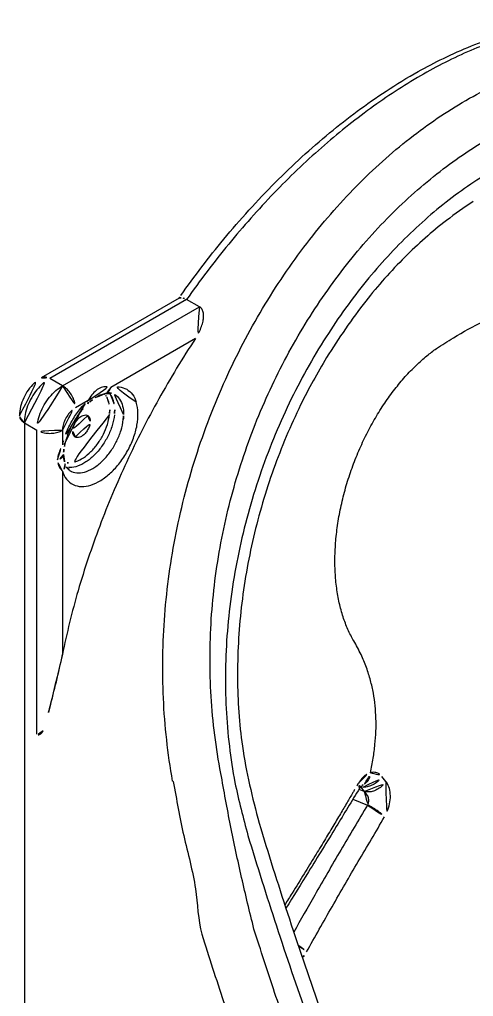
# Model space of a CAD drawing. Extents: x 16296660632 to 16296668616, y -37409619871 to -37409616241.
# Drawn here: x 16296667933.3 to 16296668109.1, y -37409617085.4 to -37409616707.3 of the extents above; entities that cross this region are included whole.
import ezdxf

# ---------------------------------------------------------------- set-up
doc = ezdxf.new("R2010")
doc.units = 0
doc.header["$LTSCALE"] = 10
doc.header["$MEASUREMENT"] = 0
doc.layers.get('0').update_dxf_attribs({"linetype": 'CONTINUOUS'})

msp = doc.modelspace()

# ---------------------------------------------------------------- linework, layer by layer
at = {"linetype": 'Continuous'}
for p, q in [((16296667995.137831, -37409616815.117813), (16296667941.718479, -37409616845.958794)), ((16296667997.976471, -37409616815.650322), (16296667945.045679, -37409616846.209244)), ((16296667949.921431, -37409616849.024239), (16296668002.970949, -37409616818.396767)), ((16296668002.970949, -37409616818.396767), (16296667997.976471, -37409616815.650322)), ((16296668001.43784, -37409616830.676224), (16296667968.603701, -37409616849.632591)), ((16296667949.921431, -37409616849.024239), (16296667945.045679, -37409616846.209244)), ((16296667966.627609, -37409616851.935257), (16296667966.61231, -37409616851.938728)), ((16296667959.79734, -37409616854.716843), (16296667954.94162, -37409616857.520218)), ((16296667959.695419, -37409616856.028503), (16296667959.699169, -37409616856.024971)), ((16296667935.15217, -37409616863.345192), (16296667940.02792, -37409616866.160187)), ((16296667935.15217, -37409616863.345192), (16296667935.15217, -37409617383.331146)), ((16296667940.02792, -37409616983.899277), (16296667940.02792, -37409616866.160187)), ((16296667949.895781, -37409616866.259689), (16296667949.895781, -37409616871.866631)), ((16296667950.980709, -37409616871.122742), (16296667950.97994, -37409616871.126053)), ((16296667950.31637, -37409616875.604317), (16296667950.31637, -37409616875.609451)), ((16296667950.897249, -37409616879.157944), (16296667950.89896, -37409616879.163406)), ((16296667949.89576, -37409616882.035507), (16296667949.89576, -37409616953.078979)), ((16296668075.18712, -37409617002.111511), (16296668073.65255, -37409617000.230263)), ((16296668065.815451, -37409617003.691353), (16296668065.816231, -37409617003.691132)), ((16296668066.770069, -37409617006.034767), (16296668064.81311, -37409617005.221817)), ((16296668064.9529, -37409617004.885307), (16296668064.953211, -37409617004.884804)), ((16296668065.357189, -37409617004.301758), (16296668066.770069, -37409617006.034767)), ((16296668062.433241, -37409617008.970711), (16296668068.0294, -37409617011.283363))]:
    msp.add_line(p, q, dxfattribs=at)
for points, start_tangent, end_tangent in [([(16296668087.694639, -37409616727.406738), (16296668097.437799, -37409616722.303658), (16296668119.50539, -37409616713.412178), (16296668140.96002, -37409616708.504204), (16296668161.28466, -37409616707.67144), (16296668178.641649, -37409616710.465851)], (0.8723749311, 0.4888373754), (0.9657047177, -0.2596428282)), ([(16296668178.61607, -37409616710.578903), (16296668163.16865, -37409616708.183487), (16296668145.598261, -37409616708.717979), (16296668127.11743, -37409616712.417763), (16296668108.0222, -37409616719.223541), (16296668088.618429, -37409616729.026321)], (-0.9689162206, 0.2473890812), (-0.8656260634, -0.5006910408)), ([(16296667992.55267, -37409617001.999428), (16296667989.008711, -37409616969.927032), (16296667989.531851, -37409616937.745247), (16296667993.94253, -37409616905.967537), (16296668002.145901, -37409616874.723), (16296668013.97575, -37409616844.59417), (16296668028.42057, -37409616817.453651), (16296668045.710911, -37409616792.389229), (16296668065.02899, -37409616770.499496), (16296668085.813379, -37409616752.196037), (16296668107.61067, -37409616737.739899), (16296668129.91889, -37409616727.398003), (16296668152.43865, -37409616721.326157), (16296668174.76543, -37409616719.721519), (16296668196.317011, -37409616722.670219), (16296668209.704411, -37409616726.979958)], (-0.1735818585, 0.9848194446), (0.9288849121, -0.3703684924)), ([(16296667995.757759, -37409616814.05957), (16296668012.399521, -37409616792.297493), (16296668032.315889, -37409616770.337471), (16296668053.400471, -37409616751.092148), (16296668075.25104, -37409616734.962257), (16296668087.694639, -37409616727.406738)], (0.5764768372, 0.8171134904), (0.8723749311, 0.4888373754)), ([(16296668088.618429, -37409616729.026321), (16296668069.273849, -37409616741.627823), (16296668050.239599, -37409616756.851898), (16296668031.8188, -37409616774.456146), (16296668014.304779, -37409616794.160217), (16296667997.976471, -37409616815.650337)], (-0.8656260634, -0.5006910408), (-0.5748719271, -0.8182434035)), ([(16296668011.26557, -37409616999.036324), (16296668007.49934, -37409616969.219223), (16296668007.56492, -37409616939.283287), (16296668011.304371, -37409616909.749603), (16296668018.455811, -37409616881.21582), (16296668028.838511, -37409616853.822037), (16296668042.11882, -37409616828.181381), (16296668057.86672, -37409616804.862907), (16296668075.63941, -37409616784.314423), (16296668094.936939, -37409616766.967033), (16296668115.313589, -37409616753.136192), (16296668136.30423, -37409616743.111122), (16296668157.466921, -37409616737.109947), (16296668178.43121, -37409616735.274429), (16296668198.808861, -37409616737.683662), (16296668218.291189, -37409616744.333481), (16296668236.556299, -37409616755.11129), (16296668253.328171, -37409616769.779869), (16296668268.622721, -37409616788.319878), (16296668282.189739, -37409616810.458359), (16296668316.57177, -37409616890.439293)], (-0.1885260768, 0.9820681842), (0.3680239835, -0.9298162978)), ([(16296668191.605909, -37409616749.517998), (16296668182.172581, -37409616748.479446), (16296668172.5849, -37409616748.36187), (16296668162.495859, -37409616749.226471), (16296668152.428749, -37409616751.077278), (16296668142.43284, -37409616753.880043), (16296668132.656191, -37409616757.553596), (16296668122.737909, -37409616762.237038), (16296668112.888201, -37409616767.87178), (16296668103.28026, -37409616774.35833), (16296668093.80871, -37409616781.774773), (16296668084.701441, -37409616789.947731), (16296668075.892321, -37409616798.93409), (16296668067.599489, -37409616808.499809), (16296668059.533529, -37409616819.005203), (16296668051.984739, -37409616830.126503)], (-0.9874103274, 0.1581797883), (-0.5375654712, -0.8432220135)), ([(16296668108.97447, -37409616777.720871), (16296668098.627119, -37409616785.032784), (16296668082.521749, -37409616799.213348), (16296668067.381889, -37409616816.229424), (16296668052.197411, -37409616838.099922)], (-0.8409096165, -0.5411755878), (-0.5340044827, -0.8454816452)), ([(16296667995.055361, -37409616815.058746), (16296667995.757759, -37409616814.05957)], (0.5737254177, 0.8190477062), (0.5764768372, 0.8171134904)), ([(16296667995.13131, -37409616815.134804), (16296667995.524521, -37409616814.984047), (16296667996.618429, -37409616815.074409)], (0.8674541436, 0.4975171441), (0.9608077624, -0.2772155186)), ([(16296667996.618429, -37409616815.074409), (16296667997.976471, -37409616815.650337)], (0.9608077624, -0.2772155186), (0.8762526879, -0.4818518723)), ([(16296668002.970949, -37409616818.396782), (16296668003.860399, -37409616819.208229), (16296668004.411261, -37409616820.481934), (16296668004.569969, -37409616822.107002), (16296668004.344761, -37409616823.965134), (16296668003.766159, -37409616826.035919), (16296668002.813999, -37409616828.280632), (16296668001.43784, -37409616830.676231)], (0.8762557488, -0.4818463061), (-0.5494874922, -0.8355019425)), ([(16296668094.738581, -37409616834.594383), (16296668101.351931, -37409616830.409973), (16296668112.992559, -37409616824.055717)], (0.8321180752, 0.5545985115), (0.8965452527, 0.442952153)), ([(16296668051.984739, -37409616830.126503), (16296668044.56657, -37409616842.572647), (16296668037.737659, -37409616855.770607), (16296668031.61322, -37409616869.575737), (16296668026.30011, -37409616883.788307), (16296668021.7827, -37409616898.518143), (16296668018.161169, -37409616913.538918), (16296668015.48131, -37409616928.715759), (16296668013.771, -37409616943.93322), (16296668013.04763, -37409616959.036453), (16296668013.30765, -37409616973.908287), (16296668014.5404, -37409616988.480751), (16296668016.717449, -37409617002.598083), (16296668021.746161, -37409617023.017906)], (-0.5381573404, -0.8428443966), (0.256553256, -0.9665300962)), ([(16296668001.43784, -37409616830.676231), (16296667987.231211, -37409616854.095772), (16296667974.792139, -37409616878.435593), (16296667964.318069, -37409616903.309509), (16296667955.975201, -37409616928.322929), (16296667949.89576, -37409616953.078979)], (-0.5494874922, -0.8355019425), (-0.1966325385, -0.9804772536)), ([(16296668062.75021, -37409616947.75029), (16296668060.47883, -37409616943.346024), (16296668058.597321, -37409616938.439751), (16296668057.13624, -37409616933.082077), (16296668056.118931, -37409616927.330017), (16296668055.558969, -37409616921.236473), (16296668055.46739, -37409616914.840553), (16296668055.85227, -37409616908.206306), (16296668056.71739, -37409616901.396713), (16296668058.05254, -37409616894.514847), (16296668059.832279, -37409616887.670326), (16296668062.056801, -37409616880.85775), (16296668064.710369, -37409616874.145447), (16296668067.742001, -37409616867.663811), (16296668071.11083, -37409616861.484917), (16296668074.743139, -37409616855.717628), (16296668078.62715, -37409616850.35627), (16296668082.704679, -37409616845.466797), (16296668086.91923, -37409616841.096527), (16296668091.047079, -37409616837.418793), (16296668094.738581, -37409616834.594513)], (-0.510561573, 0.8598411947), (0.8227541506, 0.5683974029)), ([(16296668052.197411, -37409616838.099922), (16296668042.167521, -37409616856.426857), (16296668031.685261, -37409616881.253197), (16296668023.903009, -37409616907.635262), (16296668019.17437, -37409616934.850723), (16296668017.720579, -37409616962.116051), (16296668019.58283, -37409616988.474022), (16296668026.05649, -37409617018.243393)], (-0.5194855493, -0.8544792356), (0.2561704418, -0.9666316283)), ([(16296667933.27301, -37409616860.590729), (16296667933.69796, -37409616857.093399), (16296667934.8776, -37409616853.718758), (16296667936.65555, -37409616850.666252), (16296667938.968361, -37409616848.015533), (16296667941.720671, -37409616845.959106)], (-0.0001961981, 0.9999999808), (0.8661299117, 0.4998189433)), ([(16296667935.15217, -37409616863.345207), (16296667935.451811, -37409616860.171219), (16296667936.416401, -37409616856.831787), (16296667937.98027, -37409616853.553963), (16296667940.03702, -37409616850.560722), (16296667942.44677, -37409616848.055687), (16296667945.045679, -37409616846.209244)], (-0.0145232193, 0.9998945325), (0.8732012064, 0.4873598806)), ([(16296667949.921431, -37409616849.024239), (16296667947.32324, -37409616850.871117), (16296667944.91396, -37409616853.376427), (16296667942.85737, -37409616856.369766), (16296667941.29335, -37409616859.647499), (16296667940.3283, -37409616862.986656), (16296667940.027929, -37409616866.160187)], (-0.8730457136, -0.4876383722), (0.0142049604, -0.9998991045)), ([(16296667941.721531, -37409616845.960587), (16296667942.16741, -37409616845.758926), (16296667943.50893, -37409616845.670219), (16296667945.045679, -37409616846.209244)], (0.864669624, 0.5023409612), (0.8809994608, -0.4731172689)), ([(16296667949.921431, -37409616849.024239), (16296667951.45467, -37409616850.132027), (16296667952.80719, -37409616851.647614), (16296667953.92474, -37409616853.502083), (16296667954.674801, -37409616855.534851), (16296667954.94145, -37409616857.520317)], (0.8809994608, -0.4731172689), (0, -1)), ([(16296667959.796909, -37409616854.717087), (16296667961.341379, -37409616852.565376), (16296667962.951929, -37409616850.84919), (16296667964.945511, -37409616849.692146), (16296667966.86953, -37409616849.381523), (16296667968.603701, -37409616849.632591)], (0.5681112303, 0.8229517787), (0.9598010416, -0.2806812438)), ([(16296667966.62921, -37409616851.934898), (16296667965.142469, -37409616852.349228), (16296667962.90502, -37409616853.416618), (16296667961.49021, -37409616854.438171)], (-0.9765451663, -0.2153126523), (-0.7762232349, -0.6304581585)), ([(16296667966.039419, -37409616852.080238), (16296667966.609831, -37409616852.720711)], (0.7186844734, -0.6953363415), (0.6084190908, -0.7936159083)), ([(16296667966.609831, -37409616852.720711), (16296667967.090191, -37409616853.449654)], (0.6084190908, -0.7936159084), (0.4919770424, -0.8706081723)), ([(16296667966.61232, -37409616851.938721), (16296667968.66367, -37409616851.815483), (16296667969.68976, -37409616852.123543)], (0.9762573052, 0.2166141131), (0.9027918523, -0.4300777505)), ([(16296667968.60371, -37409616849.632591), (16296667968.097361, -37409616850.852638), (16296667967.27021, -37409616851.672333), (16296667966.62719, -37409616851.933456)], (-0.2251018109, -0.9743352476), (-0.973970164, -0.2266762443)), ([(16296667968.04357, -37409616851.763924), (16296667968.40217, -37409616852.193932)], (0.6736346024, -0.7390645591), (0.6061746337, -0.7953315746)), ([(16296667968.40217, -37409616852.193932), (16296667969.695431, -37409616854.886772), (16296667970.13743, -37409616858.346367)], (0.6061746336, -0.7953315746), (0, -1)), ([(16296667978.50485, -37409616855.34919), (16296667977.022221, -37409616852.374779), (16296667974.78351, -37409616850.361809), (16296667971.92091, -37409616849.429451), (16296667968.603701, -37409616849.632591)], (-0.3045150018, 0.95250754), (-0.9771565715, -0.2125206689)), ([(16296667973.579741, -37409616860.135834), (16296667973.190189, -37409616856.844017), (16296667972.046619, -37409616854.213966), (16296667970.22267, -37409616852.415024), (16296667969.7122, -37409616852.130341)], (0, 1), (-0.8974857092, 0.4410435372)), ([(16296667949.89576, -37409616882.03553), (16296667951.52828, -37409616885.204773), (16296667954.026649, -37409616887.241768), (16296667957.208139, -37409616888.009644), (16296667960.84024, -37409616887.473442), (16296667964.71382, -37409616885.668037), (16296667968.547371, -37409616882.719933), (16296667972.08519, -37409616878.829651), (16296667975.099649, -37409616874.243889), (16296667977.380619, -37409616869.271278), (16296667978.77449, -37409616864.211258), (16296667979.158001, -37409616859.448769), (16296667978.50485, -37409616855.34919)], (0.3057679714, -0.9521060591), (-0.2968733136, 0.9549168737)), ([(16296667958.641211, -37409616855.858437), (16296667956.479839, -37409616858.344307), (16296667953.6173, -37409616862.581909), (16296667951.37863, -37409616867.179718), (16296667950.30644, -37409616870.294533)], (-0.693234909, -0.7207117045), (-0.2775522995, -0.9607105293)), ([(16296667959.79734, -37409616854.716843), (16296667958.641211, -37409616855.858437)], (-0.729642532, -0.6838287618), (-0.6932349089, -0.7207117045)), ([(16296667959.69355, -37409616856.019653), (16296667959.90527, -37409616855.594078), (16296667959.796961, -37409616854.717262)], (0.6873033415, 0.7263705093), (-0.3004730141, 0.9537903165)), ([(16296667961.49021, -37409616854.438171), (16296667960.797409, -37409616855.024834), (16296667959.699141, -37409616856.023933)], (-0.7762232349, -0.6304581585), (-0.7312621166, -0.6820965598)), ([(16296667967.090191, -37409616853.449654), (16296667967.801781, -37409616855.190361), (16296667968.210649, -37409616858.375526)], (0.4919770424, -0.8706081723), (0.0048875197, -0.999988056)), ([(16296667949.895781, -37409616866.259689), (16296667950.14414, -37409616864.309967), (16296667950.86072, -37409616862.275223), (16296667951.973539, -37409616860.347847), (16296667953.37734, -37409616858.710083), (16296667954.94162, -37409616857.520218)], (-0.000259291, 0.9999999664), (0.8661613241, 0.4997645052)), ([(16296667950.98085, -37409616871.122169), (16296667952.269091, -37409616867.050407), (16296667954.2593, -37409616862.959663), (16296667956.80788, -37409616859.186729), (16296667956.866819, -37409616859.112)], (0.2251238219, 0.9743301621), (0.6205306588, 0.7841821864)), ([(16296667970.02442, -37409616860.303108), (16296667969.144819, -37409616864.420433), (16296667967.454781, -37409616868.597977), (16296667965.079531, -37409616872.526169), (16296667962.19511, -37409616875.913902), (16296667959.01527, -37409616878.510094), (16296667955.775669, -37409616880.12236), (16296667952.716391, -37409616880.631233)], (-0.1115793036, -0.9937555328), (-0.9996974676, 0.0245962034)), ([(16296667968.107, -37409616860.170097), (16296667967.29508, -37409616863.96299), (16296667965.73875, -37409616867.800499), (16296667963.557699, -37409616871.399834), (16296667960.91507, -37409616874.498329), (16296667958.005779, -37409616876.870941), (16296667955.04318, -37409616878.345284), (16296667952.24394, -37409616878.81353)], (-0.1158341549, -0.9932685682), (-0.9997361474, 0.0229703192)), ([(16296667959.67263, -37409616860.533897), (16296667958.97826, -37409616860.31498), (16296667957.873449, -37409616860.483467), (16296667956.695181, -37409616861.15818), (16296667955.586969, -37409616862.257027), (16296667954.682859, -37409616863.644791), (16296667954.08255, -37409616865.178368), (16296667953.873791, -37409616866.652718)], (-0.8705656631, 0.4920522596), (0, -1)), ([(16296667956.866819, -37409616859.112), (16296667959.695419, -37409616856.028511)], (0.6205306589, 0.7841821864), (0.7312526142, 0.6821067469)), ([(16296667968.210649, -37409616858.375526), (16296667968.19911, -37409616858.962059), (16296667968.164539, -37409616859.560661), (16296667968.107, -37409616860.170097)], (-0.000020776, -0.9999999998), (-0.111561129, -0.9937575733)), ([(16296667970.13743, -37409616858.346367), (16296667970.124861, -37409616858.985909), (16296667970.08716, -37409616859.638611), (16296667970.02442, -37409616860.303108)], (0, -1), (-0.1115793036, -0.9937555328)), ([(16296667973.46645, -37409616862.10865), (16296667973.529341, -37409616861.438751), (16296667973.567129, -37409616860.780693), (16296667973.579741, -37409616860.135834)], (0.1109621997, 0.9938246275), (0, 1)), ([(16296667935.15217, -37409616863.345207), (16296667933.95104, -37409616862.325783), (16296667933.34754, -37409616861.182381), (16296667933.275049, -37409616860.592667)], (-0.8502343002, 0.5264044403), (-0.0009619906, 0.9999995373)), ([(16296667952.61418, -37409616881.745407), (16296667953.401859, -37409616882.187813), (16296667956.103979, -37409616882.742577), (16296667959.19734, -37409616882.160461), (16296667962.45682, -37409616880.483833), (16296667965.64518, -37409616877.834686), (16296667968.530371, -37409616874.405861), (16296667970.90243, -37409616870.446892), (16296667972.58869, -37409616866.245903), (16296667973.46645, -37409616862.10865)], (0.8305413885, -0.5569569121), (0.1109621997, 0.9938246275)), ([(16296667954.86875, -37409616868.849228), (16296667955.56312, -37409616869.068153), (16296667956.667931, -37409616868.899673), (16296667957.846201, -37409616868.224953), (16296667958.954411, -37409616867.126099), (16296667959.858521, -37409616865.738342), (16296667960.45883, -37409616864.204773), (16296667960.667589, -37409616862.730423)], (0.8705656631, -0.4920522596), (0, 1)), ([(16296667960.667589, -37409616862.730423), (16296667960.460831, -37409616861.502251), (16296667959.87031, -37409616860.66597), (16296667959.67263, -37409616860.533897)], (0, 1), (-0.8705656631, 0.4920522596)), ([(16296667949.89576, -37409616866.259666), (16296667948.123301, -37409616866.998543), (16296667946.110371, -37409616867.371628), (16296667943.94537, -37409616867.368446), (16296667941.833941, -37409616866.958977), (16296667940.027929, -37409616866.160187)], (-0.8660303017, -0.4999915165), (-0.8502343002, 0.5264044402)), ([(16296667953.873791, -37409616866.652718), (16296667954.080549, -37409616867.880867), (16296667954.67108, -37409616868.717163), (16296667954.86875, -37409616868.849228)], (0, -1), (0.8705656631, -0.4920522596)), ([(16296667950.30644, -37409616870.294533), (16296667949.895781, -37409616871.866653)], (-0.2775522995, -0.9607105293), (-0.2274105924, -0.9737989641)), ([(16296667950.97261, -37409616871.123894), (16296667950.708191, -37409616871.522636), (16296667949.895929, -37409616871.866257)], (-0.2833915905, -0.9590042786), (-0.9762603988, -0.2166001701)), ([(16296667950.97986, -37409616871.125443), (16296667950.76882, -37409616872.066994), (16296667950.4816, -37409616873.593452)], (-0.2248079744, -0.9744030863), (-0.1507229289, -0.988576046)), ([(16296667948.01277, -37409616877.721123), (16296667948.28825, -37409616875.773308), (16296667948.999611, -37409616873.811958), (16296667949.89576, -37409616871.86618)], (-0.0004422449, 0.9999999022), (0.4289099151, 0.9033472669)), ([(16296667950.316351, -37409616875.609459), (16296667950.316179, -37409616875.631149), (16296667950.02619, -37409616876.478081), (16296667949.223591, -37409616877.207718), (16296667948.01277, -37409616877.721123)], (0.0008131051, -0.9999996694), (-0.9637066886, -0.2669633277)), ([(16296667950.316401, -37409616875.604309), (16296667950.349501, -37409616876.449432), (16296667950.637831, -37409616878.229874), (16296667950.89934, -37409616879.164703)], (-0.0003507887, -0.9999999385), (0.3009168673, -0.9536503756)), ([(16296667950.4816, -37409616873.593452), (16296667950.38563, -37409616874.337044), (16296667950.317101, -37409616875.609459)], (-0.1507229289, -0.988576046), (-0.0002481231, -0.9999999692)), ([(16296667949.89576, -37409616882.03553), (16296667948.92662, -37409616880.849854), (16296667948.244829, -37409616879.353928), (16296667948.01277, -37409616877.721123)], (-0.7232851764, 0.6905494577), (-0.0000702132, 0.9999999975)), ([(16296667950.897221, -37409616879.163963), (16296667950.996071, -37409616879.819107), (16296667950.70936, -37409616880.966629), (16296667949.89576, -37409616882.03553)], (0.2956911762, -0.9552835853), (-0.731252614, -0.6821067471)), ([(16296667952.24394, -37409616878.81353), (16296667950.72875, -37409616878.591553)], (-0.9997361474, 0.0229703192), (-0.962468269, 0.2713942358)), ([(16296667952.595869, -37409616881.73027), (16296667951.818871, -37409616880.999603), (16296667950.897249, -37409616879.157951)], (-0.8237723927, 0.5669206691), (-0.3005203971, 0.9537753881)), ([(16296667952.716391, -37409616880.631233), (16296667951.46233, -37409616880.485039)], (-0.9996974676, 0.0245962034), (-0.9778278203, 0.2094104914)), ([(16296668069.15633, -37409616998.786491), (16296668070.246849, -37409616993.164948), (16296668070.95583, -37409616987.840736), (16296668071.31554, -37409616982.718468), (16296668071.336121, -37409616977.742287), (16296668071.01206, -37409616972.843384), (16296668070.325979, -37409616967.992844), (16296668069.22827, -37409616963.082474), (16296668067.66185, -37409616958.10289), (16296668065.541771, -37409616953.007309), (16296668062.75021, -37409616947.75029)], (0.2166495699, 0.9762494373), (-0.5053566529, 0.8629105709)), ([(16296667949.89576, -37409616953.078979), (16296667947.53615, -37409616963.57534), (16296667945.05331, -37409616973.426407), (16296667942.44536, -37409616982.621964)], (-0.1966325385, -0.9804772536), (-0.3029659035, -0.9530013963)), ([(16296667942.44536, -37409616982.621964), (16296667942.011801, -37409616983.227127), (16296667941.558451, -37409616983.716072), (16296667941.072109, -37409616984.043808), (16296667940.54019, -37409616984.138412), (16296667940.027929, -37409616983.899277)], (-0.543140056, -0.839642114), (-0.7624818894, 0.6470095581)), ([(16296668024.09186, -37409617059.299461), (16296668019.30195, -37409617039.322578), (16296668015.02528, -37409617019.230591), (16296668011.26557, -37409616999.036324)], (-0.2455861953, 0.9693747576), (-0.1704157188, 0.985372256)), ([(16296668064.60507, -37409617002.792618), (16296668065.920589, -37409617001.00267), (16296668067.489651, -37409616999.588882), (16296668069.156191, -37409616998.786507)], (0.5217494879, 0.8530987468), (0.961925502, 0.2733117792)), ([(16296668066.842381, -37409617003.236259), (16296668067.986151, -37409617002.158623), (16296668068.780979, -37409617000.631569), (16296668069.15617, -37409616998.786507)], (0.8444129042, 0.5356928665), (0.0767009536, 0.9970541428)), ([(16296668069.15617, -37409616998.786507), (16296668070.835489, -37409616998.639793), (16296668072.367531, -37409616999.128983), (16296668073.65247, -37409617000.23024)], (0.9652897431, 0.2611813772), (0.6323457547, -0.7746862891)), ([(16296667992.84462, -37409617002.19754), (16296667992.75342, -37409617002.170486), (16296667992.65423, -37409617002.101219), (16296667992.55282, -37409617001.999352)], (-0.9983792966, 0.056910281), (-0.6381947419, 0.7698749713)), ([(16296667992.843809, -37409617002.197899), (16296667996.8729, -37409617023.092903), (16296668001.402571, -37409617043.724472), (16296668003.885389, -37409617061.310173)], (0.1770253118, -0.984206299), (0.252597423, -0.967571466)), ([(16296668064.478951, -37409617003.003273), (16296668063.132, -37409617005.254494)], (-0.5186070819, -0.8550126868), (-0.5099419601, -0.8602088103)), ([(16296668064.478781, -37409617003.003212), (16296668064.60507, -37409617002.792618)], (0.5069245819, 0.8619904108), (0.5217494879, 0.8530987469)), ([(16296668064.94721, -37409617004.88073), (16296668065.021271, -37409617004.742882), (16296668064.994261, -37409617003.986839), (16296668064.478781, -37409617003.003212)], (0.562787899, 0.8266013433), (-0.5731124681, 0.8194767226)), ([(16296668065.579241, -37409617004.031067), (16296668065.568781, -37409617004.043266), (16296668065.192329, -37409617004.527092)], (-0.6519628091, -0.758250945), (-0.5798102044, -0.8147515737)), ([(16296668065.43984, -37409617004.203461), (16296668065.78982, -37409617004.274147)], (0.9724554459, -0.2330888364), (0.9865622666, -0.1633857219)), ([(16296668065.968269, -37409617003.657913), (16296668065.957991, -37409617003.665771), (16296668065.579241, -37409617004.031067)], (-0.7948596131, -0.6067933713), (-0.6519628091, -0.758250945)), ([(16296668065.816111, -37409617003.690681), (16296668066.010771, -37409617003.631699)], (0.9646420097, 0.2635636416), (0.9487209127, 0.3161148995)), ([(16296668066.010771, -37409617003.631699), (16296668066.842381, -37409617003.236259)], (0.9487209126, 0.3161148999), (0.8444129042, 0.5356928665)), ([(16296668066.37009, -37409617004.338112), (16296668066.966511, -37409617004.342293), (16296668068.78735, -37409617004.013046), (16296668070.62455, -37409617003.180473), (16296668072.30942, -37409617001.884422), (16296668073.65255, -37409617000.230263)], (0.9983586032, -0.0572721527), (0.5299078739, 0.8480552135)), ([(16296668066.77014, -37409617006.034897), (16296668068.50326, -37409617006.227089), (16296668070.32329, -37409617005.89666), (16296668072.15983, -37409617005.063004), (16296668073.844231, -37409617003.766144), (16296668075.18712, -37409617002.111511)], (0.9611364935, -0.2760736151), (0.5298016139, 0.8481216009)), ([(16296668075.187111, -37409617002.111511), (16296668076.340191, -37409617004.248138), (16296668076.884279, -37409617006.972069), (16296668076.76442, -37409617010.047974), (16296668075.99588, -37409617013.111557), (16296668074.70369, -37409617015.863007)], (0.6234481902, -0.7818646648), (-0.5130530197, -0.8583569182)), ([(16296668063.132, -37409617005.254494), (16296668062.421789, -37409617006.454063), (16296668060.12398, -37409617010.326859), (16296668057.543871, -37409617014.676567), (16296668054.637899, -37409617019.55526), (16296668051.359659, -37409617025.01606), (16296668047.6661, -37409617031.105217), (16296668043.51771, -37409617037.867622), (16296668038.881201, -37409617045.344566), (16296668036.01623, -37409617049.933273)], (-0.5099419601, -0.8602088103), (-0.5305511526, -0.847652921)), ([(16296668064.953159, -37409617004.884789), (16296668055.94729, -37409617019.605042), (16296668045.22743, -37409617037.105873), (16296668036.44278, -37409617051.253242)], (-0.5274963973, -0.8495572676), (-0.5291833898, -0.8485074779)), ([(16296668065.192329, -37409617004.527092), (16296668064.9802, -37409617004.841652), (16296668064.95265, -37409617004.885147)], (-0.5798102043, -0.8147515738), (-0.532012229, -0.8467366699)), ([(16296668065.78982, -37409617004.274147), (16296668066.37009, -37409617004.338112)], (0.9865622666, -0.163385722), (0.9983586032, -0.0572721527)), ([(16296668066.770069, -37409617006.034782), (16296668067.43292, -37409617006.685188), (16296668067.94169, -37409617007.410149), (16296668068.287889, -37409617008.159599), (16296668068.47928, -37409617008.893066), (16296668068.53211, -37409617009.590424), (16296668068.461439, -37409617010.229683), (16296668068.288601, -37409617010.794617), (16296668068.029329, -37409617011.28344)], (0.7759815539, -0.6307556009), (-0.5511033499, -0.8344369945)), ([(16296668068.0294, -37409617011.283379), (16296668057.72846, -37409617028.691902), (16296668047.60795, -37409617046.178017), (16296668039.4884, -37409617060.49514)], (-0.5133809393, -0.8581608306), (-0.4898748283, -0.8717927807)), ([(16296668068.03204, -37409617011.284637), (16296668069.929001, -37409617012.238419), (16296668071.775881, -37409617013.382629), (16296668073.4363, -37409617014.638023), (16296668074.703911, -37409617015.863083)], (0.9143651372, -0.4048905975), (0.6572614968, -0.7536626068)), ([(16296668026.05649, -37409617018.243393), (16296668037.03595, -37409617053.090561), (16296668049.347799, -37409617089.316902), (16296668062.12599, -37409617124.374008)], (0.2898487794, -0.9570724555), (0.3523877452, -0.9358540896)), ([(16296668044.437929, -37409617068.150269), (16296668054.358829, -37409617050.62178), (16296668064.447849, -37409617033.192162), (16296668074.70392, -37409617015.863091)], (0.4883089239, 0.8726708399), (0.5134495813, 0.8581197629)), ([(16296668021.746161, -37409617023.017906), (16296668032.789921, -37409617058.062553), (16296668044.753981, -37409617093.277107), (16296668057.62496, -37409617128.613457)], (0.289793808, -0.9570891018), (0.3523037353, -0.9358857185)), ([(16296668049.438931, -37409617133.339722), (16296668040.547239, -37409617108.584122), (16296668032.096781, -37409617083.898643), (16296668024.09186, -37409617059.299461)], (-0.3450128229, 0.9385979714), (-0.3021276142, 0.9532674886)), ([(16296668003.885389, -37409617061.310173), (16296668012.329651, -37409617087.38633), (16296668021.236309, -37409617113.471184), (16296668030.59897, -37409617139.545982)], (0.3004614767, -0.953793951), (0.3452615056, -0.9385065225)), ([(16296668041.16814, -37409617065.540031), (16296668041.47336, -37409617065.734398), (16296668043.155951, -37409617066.949959), (16296668044.437851, -37409617068.150261)], (0.8476595609, -0.530540544), (0.6659094198, -0.7460326029)), ([(16296668042.839809, -37409617070.459641), (16296668042.9382, -37409617070.343971), (16296668044.437929, -37409617068.150269)], (0.6532128105, 0.7571743684), (0.4992461217, 0.8664602184))]:
    msp.add_spline(points, degree=3, dxfattribs=dict(at, start_tangent=start_tangent, end_tangent=end_tangent))

doc.saveas('drawing.dxf')
